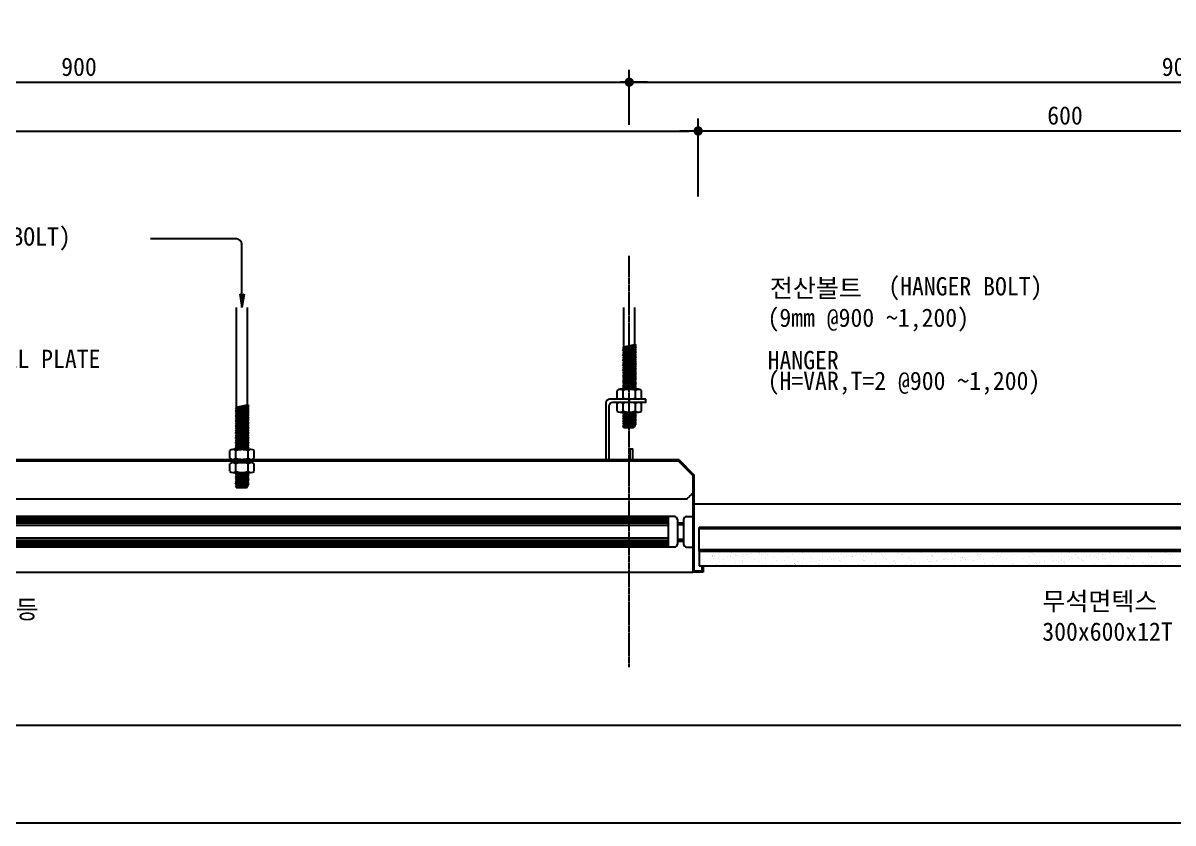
# Model space of a CAD drawing. Header units: millimetres. Extents: x 4197 to 36683, y 11436 to 28100.
# Drawn here: x 15024 to 20667, y 12014 to 15942 of the extents above; entities that cross this region are included whole.
import ezdxf

# ---------------------------------------------------------------- set-up
doc = ezdxf.new("R2010")
doc.units = ezdxf.units.MM
doc.header["$MEASUREMENT"] = 0
for name, pattern in [('CENTER', [65, 60, -2, 1, -2]), ('DASHDOT2', [17, 15, -1, 0, -1]), ('HIDDEN', [0.375, 0.25, -0.125])]:
    doc.linetypes.add(name, pattern=pattern)
doc.layers.get('0').update_dxf_attribs({"linetype": 'CONTINUOUS'})
for name, color, linetype in [('1', 1, 'CONTINUOUS'), ('2', 2, 'CONTINUOUS'), ('3', 6, 'CONTINUOUS'), ('7', 7, 'CONTINUOUS'), ('A-DIMS', 7, 'CONTINUOUS'), ('A-MKXS-LEAD', 7, 'CONTINUOUS'), ('CEN', 20, 'CENTER'), ('HA', 9, 'CONTINUOUS'), ('M', 2, 'CONTINUOUS'), ('TEXT', 7, 'CONTINUOUS')]:
    doc.layers.add(name, color=color, linetype=linetype)
doc.layers.add('A-MKXS-TEXT1', color=3, linetype='CONTINUOUS', lineweight=25)
doc.styles.add('HY울릉도L', font='malgun.ttf')
doc.styles.add('돋움체', font='')
doc.styles.get('돋움체').set_extended_font_data('DotumChe')
doc.dimstyles.new('CDIM', dxfattribs={"dimtxt": 3, "dimasz": 1.5, "dimexe": 2, "dimexo": 1, "dimgap": 1, "dimtad": 1, "dimdec": 0, "dimrnd": 0.5, "dimzin": 0, "dimdsep": 32, "dimlunit": 6, "dimtxsty": 'HY울릉도L', "dimblk1": '_CIDOT', "dimblk2": '_CIDOT', "dimsah": 1, "dimcen": 5.5, "dimclrd": 2, "dimclre": 2, "dimclrt": 7, "dimadec": 0, "dimazin": 0, "dimtfac": 1, "dimtdec": 0, "dimtix": 1, "dimtmove": 2, "dimatfit": 1, "dimldrblk": '_CIDOT', "dimfxl": 1, "dimtolj": 1, "dimtzin": 0, "dimlwd": -1, "dimarcsym": 0})

# ---------------------------------------------------------------- blocks, each defined once
blk = doc.blocks.new('BKD1')
at = {"layer": 'TEXT', "color": 8}
for p, q in [((2.22, 0.36), (0, 0)), ((0, 0), (1.88, 0)), ((0, 0), (1.88, 0)), ((2.22, -0.36), (0, 0)), ((1.88, 0), (2.22, 0.36)), ((1.88, 0), (2.22, -0.36))]:
    blk.add_line(p, q, dxfattribs=at)
for points in [[(0, 0), (1.88, 0), (2.22, 0.36), (0, 0)], [(2.22, 0.36), (1.88, 0), (0, 0), (2.22, 0.36)], [(0, 0), (1.88, 0), (2.22, -0.36), (0, 0)], [(2.22, -0.36), (1.88, 0), (0, 0), (2.22, -0.36)]]:
    blk.add_solid(points, dxfattribs=at)
blk = doc.blocks.new('*X15')
at = {"color": 0}
for p, q in [((2332.39, 249.08), (2332.39, 249.08)), ((2341.51, 246.2), (2341.51, 246.2)), ((2341.52, 246.06), (2341.52, 246.06)), ((2341.52, 245.26), (2341.52, 245.26)), ((2342.44, 245.22), (2342.44, 245.22)), ((2353.09, 245.06), (2353.09, 245.06)), ((2355.7, 245.4), (2355.7, 245.4)), ((2355.82, 246.09), (2355.82, 246.09)), ((2357.07, 248.27), (2357.07, 248.27)), ((2357.93, 244.75), (2357.93, 244.75)), ((2359.76, 245.94), (2359.76, 245.94)), ((2360.24, 247.08), (2360.24, 247.08)), ((2361.16, 246.23), (2361.16, 246.23)), ((2365.9, 245.16), (2365.9, 245.16)), ((2366.55, 246.83), (2366.55, 246.83)), ((2369.16, 247.18), (2369.16, 247.18)), ((2369.92, 247.06), (2369.92, 247.06)), ((2373.22, 247.71), (2373.22, 247.71)), ((2378.95, 248.09), (2378.95, 248.09)), ((2379.87, 247.24), (2379.87, 247.24)), ((2380.01, 248.61), (2380.01, 248.61)), ((2381.47, 247.23), (2381.47, 247.23)), ((2382.61, 248.95), (2382.61, 248.95)), ((2384.22, 247.9), (2384.22, 247.9)), ((2386.33, 246.55), (2386.33, 246.55)), ((2386.68, 249.48), (2386.68, 249.48)), ((2391, 244.68), (2391, 244.68)), ((2397.03, 249.3), (2397.03, 249.3)), ((2397.67, 249.1), (2397.67, 249.1)), ((2398.32, 248.86), (2398.32, 248.86)), ((2398.59, 248.25), (2398.59, 248.25)), ((2406.57, 246.75), (2406.57, 246.75)), ((2414.73, 248.36), (2414.73, 248.36)), ((2417.31, 249.26), (2417.31, 249.26)), ((2421.66, 245.28), (2421.66, 245.28)), ((2422.14, 248.82), (2422.14, 248.82)), ((2431.26, 245.94), (2431.26, 245.94)), ((2440.38, 246.29), (2440.38, 246.29)), ((2446.83, 248.01), (2446.83, 248.01)), ((2448.67, 244.7), (2448.67, 244.7)), ((2450.72, 245.32), (2450.72, 245.32)), ((2455.46, 245.59), (2455.46, 245.59)), ((2455.65, 244.9), (2455.65, 244.9)), ((2458.06, 245.94), (2458.06, 245.94)), ((2459.09, 247.3), (2459.09, 247.3)), ((2462.13, 246.47), (2462.13, 246.47)), ((2465.03, 246.16), (2465.03, 246.16)), ((2467.14, 244.81), (2467.14, 244.81)), ((2468.92, 247.36), (2468.92, 247.36)), ((2471.22, 246.97), (2471.22, 246.97)), ((2471.52, 247.71), (2471.52, 247.71)), ((2475.59, 248.24), (2475.59, 248.24)), ((2477.81, 248.31), (2477.81, 248.31)), ((2479.12, 247.13), (2479.12, 247.13)), ((2482.38, 249.14), (2482.38, 249.14)), ((2484.98, 249.48), (2484.98, 249.48)), ((2486.78, 249.04), (2486.78, 249.04)), ((2493.43, 247.96), (2493.43, 247.96)), ((2495.54, 246.62), (2495.54, 246.62)), ((2496.32, 246.48), (2496.32, 246.48)), ((2496.53, 249.32), (2496.53, 249.32)), ((2501.5, 244.76), (2501.5, 244.76)), ((2507.52, 248.93), (2507.52, 248.93)), ((2511.89, 248.55), (2511.89, 248.55)), ((2520.22, 245.77), (2520.22, 245.77)), ((2521.01, 245.68), (2521.01, 245.68)), ((2521.14, 244.92), (2521.14, 244.92)), ((2523.94, 248.42), (2523.94, 248.42)), ((2536.58, 247.75), (2536.58, 247.75)), ((2538.94, 246.78), (2538.94, 246.78)), ((2539.86, 245.93), (2539.86, 245.93)), ((2545.4, 244.64), (2545.4, 244.64)), ((2546.97, 244.69), (2546.97, 244.69)), ((2551.04, 245.23), (2551.04, 245.23)), ((2557.65, 247.79), (2557.65, 247.79)), ((2557.83, 246.12), (2557.83, 246.12)), ((2558.58, 246.94), (2558.58, 246.94)), ((2559.93, 245.39), (2559.93, 245.39)), ((2560.43, 246.47), (2560.43, 246.47)), ((2560.97, 246.71), (2560.97, 246.71)), ((2564.49, 247), (2564.49, 247)), ((2571.29, 247.9), (2571.29, 247.9)), ((2573.89, 248.24), (2573.89, 248.24)), ((2574.23, 246.22), (2574.23, 246.22)), ((2576.34, 244.88), (2576.34, 244.88)), ((2576.37, 248.8), (2576.37, 248.8)), ((2576.53, 248.78), (2576.53, 248.78)), ((2577.29, 247.95), (2577.29, 247.95)), ((2577.95, 248.77), (2577.95, 248.77)), ((2586.07, 246.22), (2586.07, 246.22)), ((2588.33, 247.19), (2588.33, 247.19)), ((2596.01, 248.97), (2596.01, 248.97)), ((2600.36, 244.98), (2600.36, 244.98)), ((2601.64, 248.29), (2601.64, 248.29)), ((2602.63, 248.02), (2602.63, 248.02)), ((2604.74, 246.68), (2604.74, 246.68)), ((2610.76, 245.41), (2610.76, 245.41)), ((2616.73, 248.99), (2616.73, 248.99)), ((2619.08, 245.99), (2619.08, 245.99)), ((2626.33, 247.48), (2626.33, 247.48)), ((2633.14, 248.48), (2633.14, 248.48)), ((2637.79, 247), (2637.79, 247)), ((2641.9, 249.55), (2641.9, 249.55)), ((2646.73, 244.88), (2646.73, 244.88)), ((2649.34, 245.23), (2649.34, 245.23)), ((2650.72, 246.45), (2650.72, 246.45)), ((2653.4, 245.76), (2653.4, 245.76)), ((2656.51, 248.01), (2656.51, 248.01)), ((2660.19, 246.66), (2660.19, 246.66)), ((2662.8, 247), (2662.8, 247)), ((2666.29, 248.52), (2666.29, 248.52)), ((2666.86, 247.53), (2666.86, 247.53)), ((2669.13, 245.45), (2669.13, 245.45)), ((2673.65, 248.43), (2673.65, 248.43)), ((2675.23, 249.02), (2675.23, 249.02)), ((2675.82, 245.96), (2675.82, 245.96)), ((2676.25, 248.77), (2676.25, 248.77)), ((2680.32, 249.3), (2680.32, 249.3)), ((2683.44, 246.28), (2683.44, 246.28)), ((2685.55, 244.94), (2685.55, 244.94)), ((2691.39, 248.03), (2691.39, 248.03)), ((2697.54, 247.25), (2697.54, 247.25)), ((2698.92, 245.47), (2698.92, 245.47)), ((2699.84, 244.63), (2699.84, 244.63)), ((2700.51, 245.15), (2700.51, 245.15)), ((2711.84, 248.09), (2711.84, 248.09)), ((2713.95, 246.74), (2713.95, 246.74)), ((2716.08, 247.22), (2716.08, 247.22)), ((2717.64, 246.48), (2717.64, 246.48)), ((2332.84, 242.4), (2332.84, 242.4)), ((2334.76, 241.03), (2334.76, 241.03)), ((2337.12, 238.11), (2337.12, 238.11)), ((2339.64, 243.29), (2339.64, 243.29)), ((2342.24, 243.63), (2342.24, 243.63)), ((2344.3, 238.47), (2344.3, 238.47)), ((2346.3, 244.17), (2346.3, 244.17)), ((2346.79, 241.23), (2346.79, 241.23)), ((2350.33, 243.1), (2350.33, 243.1)), ((2351.43, 238.95), (2351.43, 238.95)), ((2359.87, 240.54), (2359.87, 240.54)), ((2365.51, 242.24), (2365.51, 242.24)), ((2365.52, 239.91), (2365.52, 239.91)), ((2368.99, 237.66), (2368.99, 237.66)), ((2370.48, 237.68), (2370.48, 237.68)), ((2375.44, 242.61), (2375.44, 242.61)), ((2379.83, 240.75), (2379.83, 240.75)), ((2381.94, 239.41), (2381.94, 239.41)), ((2384.22, 243.26), (2384.22, 243.26)), ((2384.56, 239.73), (2384.56, 239.73)), ((2389.2, 238.69), (2389.2, 238.69)), ((2390.12, 237.85), (2390.12, 237.85)), ((2393.92, 241.72), (2393.92, 241.72)), ((2400.12, 241.8), (2400.12, 241.8)), ((2401.63, 238.51), (2401.63, 238.51)), ((2402.94, 244.27), (2402.94, 244.27)), ((2404.23, 238.85), (2404.23, 238.85)), ((2407.92, 239.71), (2407.92, 239.71)), ((2408.23, 242.55), (2408.23, 242.55)), ((2408.29, 239.38), (2408.29, 239.38)), ((2408.84, 238.86), (2408.84, 238.86)), ((2408.95, 238.69), (2408.95, 238.69)), ((2410.34, 241.21), (2410.34, 241.21)), ((2415.08, 240.28), (2415.08, 240.28)), ((2415.69, 243.87), (2415.69, 243.87)), ((2417.69, 240.62), (2417.69, 240.62)), ((2421.75, 241.16), (2421.75, 241.16)), ((2422.32, 243.52), (2422.32, 243.52)), ((2424.51, 240.76), (2424.51, 240.76)), ((2426.63, 240.72), (2426.63, 240.72)), ((2427.56, 239.87), (2427.56, 239.87)), ((2428.54, 242.05), (2428.54, 242.05)), ((2431.15, 242.39), (2431.15, 242.39)), ((2434.05, 238.21), (2434.05, 238.21)), ((2435.21, 242.93), (2435.21, 242.93)), ((2436.63, 244.35), (2436.63, 244.35)), ((2438.74, 243.01), (2438.74, 243.01)), ((2440.08, 242.83), (2440.08, 242.83)), ((2442, 243.82), (2442, 243.82)), ((2444.6, 244.16), (2444.6, 244.16)), ((2445.35, 241.73), (2445.35, 241.73)), ((2446.27, 240.88), (2446.27, 240.88)), ((2446.33, 238.18), (2446.33, 238.18)), ((2449.62, 240.28), (2449.62, 240.28)), ((2460.63, 239.01), (2460.63, 239.01)), ((2462.74, 237.67), (2462.74, 237.67)), ((2464.07, 242.74), (2464.07, 242.74)), ((2464.99, 241.89), (2464.99, 241.89)), ((2465.19, 242.35), (2465.19, 242.35)), ((2469.34, 237.91), (2469.34, 237.91)), ((2474.31, 239.47), (2474.31, 239.47)), ((2474.73, 239.98), (2474.73, 239.98)), ((2480.75, 244.41), (2480.75, 244.41)), ((2482.79, 243.75), (2482.79, 243.75)), ((2483.71, 242.9), (2483.71, 242.9)), ((2488.06, 238.92), (2488.06, 238.92)), ((2489.03, 240.81), (2489.03, 240.81)), ((2489.88, 241.54), (2489.88, 241.54)), ((2491.14, 239.47), (2491.14, 239.47)), ((2497.2, 238.14), (2497.2, 238.14)), ((2498.7, 238.43), (2498.7, 238.43)), ((2502.42, 243.91), (2502.42, 243.91)), ((2503.13, 241.78), (2503.13, 241.78)), ((2503.99, 239.04), (2503.99, 239.04)), ((2505.44, 243.61), (2505.44, 243.61)), ((2506.59, 239.38), (2506.59, 239.38)), ((2506.77, 239.93), (2506.77, 239.93)), ((2510.66, 239.91), (2510.66, 239.91)), ((2514.27, 240.5), (2514.27, 240.5)), ((2517.43, 242.62), (2517.43, 242.62)), ((2517.45, 240.81), (2517.45, 240.81)), ((2519.54, 241.27), (2519.54, 241.27)), ((2520.05, 241.15), (2520.05, 241.15)), ((2523.8, 237.95), (2523.8, 237.95)), ((2524.12, 241.69), (2524.12, 241.69)), ((2525.49, 240.94), (2525.49, 240.94)), ((2529.83, 242.57), (2529.83, 242.57)), ((2530.91, 242.58), (2530.91, 242.58)), ((2531.53, 243.58), (2531.53, 243.58)), ((2533.51, 242.92), (2533.51, 242.92)), ((2537.58, 243.46), (2537.58, 243.46)), ((2539.37, 240.01), (2539.37, 240.01)), ((2544.21, 241.95), (2544.21, 241.95)), ((2544.37, 244.35), (2544.37, 244.35)), ((2545.83, 244.42), (2545.83, 244.42)), ((2547.94, 243.07), (2547.94, 243.07)), ((2554.94, 242.08), (2554.94, 242.08)), ((2555.53, 238.24), (2555.53, 238.24)), ((2562.93, 242.96), (2562.93, 242.96)), ((2564.06, 239.21), (2564.06, 239.21)), ((2567.9, 238.4), (2567.9, 238.4)), ((2569.84, 239.07), (2569.84, 239.07)), ((2570.51, 244.15), (2570.51, 244.15)), ((2571.95, 237.73), (2571.95, 237.73)), ((2579.63, 241.28), (2579.63, 241.28)), ((2581.64, 243.97), (2581.64, 243.97)), ((2583.93, 240.04), (2583.93, 240.04)), ((2586.62, 239.41), (2586.62, 239.41)), ((2587.54, 238.56), (2587.54, 238.56)), ((2588.45, 238.17), (2588.45, 238.17)), ((2592.9, 237.8), (2592.9, 237.8)), ((2595.19, 243.35), (2595.19, 243.35)), ((2595.5, 238.14), (2595.5, 238.14)), ((2598.24, 240.88), (2598.24, 240.88)), ((2599.57, 238.67), (2599.57, 238.67)), ((2600.35, 239.53), (2600.35, 239.53)), ((2604.02, 240.24), (2604.02, 240.24)), ((2605.34, 240.42), (2605.34, 240.42)), ((2606.26, 239.57), (2606.26, 239.57)), ((2606.36, 239.57), (2606.36, 239.57)), ((2608.96, 239.91), (2608.96, 239.91)), ((2612.33, 241.84), (2612.33, 241.84)), ((2613.03, 240.45), (2613.03, 240.45)), ((2613.56, 237.68), (2613.56, 237.68)), ((2619.58, 242.31), (2619.58, 242.31)), ((2619.82, 241.34), (2619.82, 241.34)), ((2622.42, 241.68), (2622.42, 241.68)), ((2624.05, 241.43), (2624.05, 241.43)), ((2624.97, 240.58), (2624.97, 240.58)), ((2626.48, 242.22), (2626.48, 242.22)), ((2626.64, 242.68), (2626.64, 242.68)), ((2628.75, 241.34), (2628.75, 241.34)), ((2629.12, 239.75), (2629.12, 239.75)), ((2633.28, 243.11), (2633.28, 243.11)), ((2635.15, 244.38), (2635.15, 244.38)), ((2635.88, 243.45), (2635.88, 243.45)), ((2639.94, 243.99), (2639.94, 243.99)), ((2640.73, 243.65), (2640.73, 243.65)), ((2642.77, 242.44), (2642.77, 242.44)), ((2643.69, 241.6), (2643.69, 241.6)), ((2644.69, 241.82), (2644.69, 241.82)), ((2653.81, 238.94), (2653.81, 238.94)), ((2655.04, 244.48), (2655.04, 244.48)), ((2657.15, 243.14), (2657.15, 243.14)), ((2660.26, 243.89), (2660.26, 243.89)), ((2661.49, 243.45), (2661.49, 243.45)), ((2662.41, 242.61), (2662.41, 242.61)), ((2664.74, 238.3), (2664.74, 238.3)), ((2666.76, 238.62), (2666.76, 238.62)), ((2669.38, 241.01), (2669.38, 241.01)), ((2678.2, 237.91), (2678.2, 237.91)), ((2679.04, 239.14), (2679.04, 239.14)), ((2680.2, 244.46), (2680.2, 244.46)), ((2681.13, 243.62), (2681.13, 243.62)), ((2681.15, 237.79), (2681.15, 237.79)), ((2684.95, 243.08), (2684.95, 243.08)), ((2685.48, 239.63), (2685.48, 239.63)), ((2693.14, 240.11), (2693.14, 240.11)), ((2693.77, 239.98), (2693.77, 239.98)), ((2695.27, 238.33), (2695.27, 238.33)), ((2697.87, 238.67), (2697.87, 238.67)), ((2701.93, 239.2), (2701.93, 239.2)), ((2704.19, 240.64), (2704.19, 240.64)), ((2707.44, 240.94), (2707.44, 240.94)), ((2708.72, 240.1), (2708.72, 240.1)), ((2709.34, 242.05), (2709.34, 242.05)), ((2709.55, 239.6), (2709.55, 239.6)), ((2711.33, 240.44), (2711.33, 240.44)), ((2715.39, 240.98), (2715.39, 240.98))]:
    blk.add_line(p, q, dxfattribs=at)
blk = doc.blocks.new('_CIDOT')
at = {"color": 0, "linetype": 'ByBlock'}
blk.add_line((2, 0), (-1, 0), dxfattribs=at)
at = {"color": 0, "linetype": 'ByBlock', "const_width": 0.5}
blk.add_lwpolyline([(-0.25, 0, 1), (0.25, 0, 1)], format="xyb", close=True, dxfattribs=at)
blk = doc.blocks.new('*D68')
at = {"layer": 'A-DIMS', "lineweight": -2, "transparency": 16777216}
for p, q in [((12598.6, 15441.1), (12598.6, 15711.1)), ((17998.6, 15441.1), (17998.6, 15711.1))]:
    blk.add_line(p, q, dxfattribs=at)
at = {"layer": 'A-DIMS', "transparency": 16777216}
blk.add_line((12643.6, 15651.1), (17953.6, 15651.1), dxfattribs=at)
at = {"layer": 'A-DIMS', "transparency": 16777216, "xscale": 45, "yscale": 45, "zscale": 45, "rotation": 180}
blk.add_blockref('_CIDOT', (12598.6, 15651.1), dxfattribs=at)
at = {"layer": 'A-DIMS', "transparency": 16777216, "xscale": 45, "yscale": 45, "zscale": 45}
blk.add_blockref('_CIDOT', (17998.6, 15651.1), dxfattribs=at)
at = {"layer": 'A-DIMS', "color": 3, "transparency": 16777216, "insert": (15298.6, 15726.1), "char_height": 90, "attachment_point": 5, "style": '돋움체'}
blk.add_mtext('\\A1;900', dxfattribs=at)
blk = doc.blocks.new('*D69')
at = {"layer": 'A-DIMS', "lineweight": -2, "transparency": 16777216}
for p, q in [((17998.6, 15441.1), (17998.6, 15711.1)), ((23398.6, 15442.2), (23398.6, 15711.1))]:
    blk.add_line(p, q, dxfattribs=at)
at = {"layer": 'A-DIMS', "transparency": 16777216}
blk.add_line((18043.6, 15651.1), (23353.6, 15651.1), dxfattribs=at)
at = {"layer": 'A-DIMS', "transparency": 16777216, "xscale": 45, "yscale": 45, "zscale": 45, "rotation": 180}
blk.add_blockref('_CIDOT', (17998.6, 15651.1), dxfattribs=at)
at = {"layer": 'A-DIMS', "transparency": 16777216, "xscale": 45, "yscale": 45, "zscale": 45}
blk.add_blockref('_CIDOT', (23398.6, 15651.1), dxfattribs=at)
at = {"layer": 'A-DIMS', "color": 3, "transparency": 16777216, "insert": (20698.6, 15726.1), "char_height": 90, "attachment_point": 5, "style": '돋움체'}
blk.add_mtext('\\A1;900', dxfattribs=at)
blk = doc.blocks.new('*D72')
at = {"layer": 'A-DIMS', "lineweight": -2, "transparency": 16777216}
for p, q in [((11027.5, 15089), (11027.5, 15471.1)), ((18336.8, 15125), (18336.8, 15471.1))]:
    blk.add_line(p, q, dxfattribs=at)
at = {"layer": 'A-DIMS', "transparency": 16777216}
blk.add_line((11072.5, 15411.1), (18291.8, 15411.1), dxfattribs=at)
at = {"layer": 'A-DIMS', "transparency": 16777216, "xscale": 45, "yscale": 45, "zscale": 45, "rotation": 180}
blk.add_blockref('_CIDOT', (11027.5, 15411.1), dxfattribs=at)
at = {"layer": 'A-DIMS', "transparency": 16777216, "xscale": 45, "yscale": 45, "zscale": 45}
blk.add_blockref('_CIDOT', (18336.8, 15411.1), dxfattribs=at)
at = {"layer": 'A-DIMS', "color": 3, "transparency": 16777216, "insert": (14682.2, 15486.1), "char_height": 90, "attachment_point": 5, "style": '돋움체'}
blk.add_mtext('\\A1;VAR.', dxfattribs=at)
blk = doc.blocks.new('*D73')
at = {"layer": 'A-DIMS', "lineweight": -2, "transparency": 16777216}
for p, q in [((18336.8, 15090.1), (18336.8, 15472.2)), ((21936.8, 15126.1), (21936.8, 15472.2))]:
    blk.add_line(p, q, dxfattribs=at)
at = {"layer": 'A-DIMS', "transparency": 16777216}
blk.add_line((18381.8, 15412.2), (21891.8, 15412.2), dxfattribs=at)
at = {"layer": 'A-DIMS', "transparency": 16777216, "xscale": 45, "yscale": 45, "zscale": 45, "rotation": 180}
blk.add_blockref('_CIDOT', (18336.8, 15412.2), dxfattribs=at)
at = {"layer": 'A-DIMS', "transparency": 16777216, "xscale": 45, "yscale": 45, "zscale": 45}
blk.add_blockref('_CIDOT', (21936.8, 15412.2), dxfattribs=at)
at = {"layer": 'A-DIMS', "color": 3, "transparency": 16777216, "insert": (20136.8, 15487.3), "char_height": 90, "attachment_point": 5, "style": '돋움체'}
blk.add_mtext('\\A1;600', dxfattribs=at)

msp = doc.modelspace()

# ---------------------------------------------------------------- linework, layer by layer
at = {"color": 9, "linetype": 'Continuous'}
for p, q in [((18058.6, 14036.5), (18058.6, 14074.1)), ((16158.4, 13740.6), (16158.4, 13778.2))]:
    msp.add_line(p, q, dxfattribs=at)
msp.add_line((4196.9, 12494.1), (25759.4, 12494.1))
msp.add_lwpolyline([(25759.4, 28100.1), (25759.4, 12014.1), (4196.9, 12014.1), (4196.9, 28100.1)], close=True)
at = {"layer": '1'}
for p, q in [((18190.2, 13516.9), (11174.1, 13516.9)), ((18190.2, 13515.4), (11174.1, 13515.4)), ((18190.2, 13512.4), (11174.1, 13512.4)), ((18190.2, 13507.9), (11174.1, 13507.9)), ((18190.2, 13501.9), (11174.1, 13501.9)), ((18190.2, 13494.4), (11174.1, 13494.4)), ((18190.2, 13485.4), (11174.1, 13485.4)), ((18190.2, 13474.9), (11174.1, 13474.9)), ((18190.2, 13411.9), (11174.1, 13411.9)), ((18190.2, 13401.4), (11174.1, 13401.4)), ((18190.2, 13392.4), (11174.1, 13392.4)), ((18190.2, 13384.9), (11174.1, 13384.9)), ((18190.2, 13378.9), (11174.1, 13378.9)), ((18190.2, 13374.4), (11174.1, 13374.4)), ((18190.2, 13371.4), (11174.1, 13371.4)), ((18190.2, 13369.9), (11174.1, 13369.9))]:
    msp.add_line(p, q, dxfattribs=at)
at = {"layer": '2'}
for p, q in [((18242.8, 13796.3), (11121.6, 13796.3)), ((18240.3, 13790.3), (11124.1, 13790.3)), ((18240.3, 13790.3), (18310.2, 13720.3)), ((18242.8, 13796.3), (18316.2, 13722.8)), ((18310.2, 13720.3), (18310.2, 13245.1)), ((18316.2, 13722.8), (18316.2, 13251.1)), ((18220.2, 13518.4), (11144.1, 13518.4)), ((18190.2, 13518.4), (18190.2, 13368.4)), ((18235.2, 13503.4), (18235.2, 13383.4)), ((18235.2, 13488.4), (18265.2, 13488.4)), ((18265.2, 13503.4), (18265.2, 13383.4)), ((18280.2, 13518.4), (18310.2, 13518.4)), ((18235.2, 13479.4), (18265.2, 13479.4)), ((18235.2, 13407.4), (18265.2, 13407.4)), ((18235.2, 13398.4), (18265.2, 13398.4)), ((18220.2, 13368.4), (11144.1, 13368.4)), ((18280.2, 13368.4), (18310.2, 13368.4)), ((18342.4, 13349.1), (24582, 13349.1)), ((18360.5, 13275.1), (18354.5, 13275.1)), ((18354.5, 13275.1), (18354.5, 13251.1)), ((18360.5, 13275.1), (18360.5, 13245.1)), ((18360.5, 13245.1), (18310.2, 13245.1)), ((18354.5, 13251.1), (18316.2, 13251.1))]:
    msp.add_line(p, q, dxfattribs=at)
for points in [[(18079.3, 14095), (17902.3, 14095, 0.414214), (17884.3, 14077), (17884.3, 13796.3, 0.414214)], [(17899.9, 13796.3), (17899.9, 14061.4, -0.414214), (17917.9, 14079.4), (18079.3, 14079.4), (18079.3, 14095)], [(18016.9, 13796.3), (18016.9, 13849), (18001.3, 13849), (18001.3, 13796.3, -0.414214)]]:
    msp.add_lwpolyline(points, format="xyb", dxfattribs=at)
for centre, start, end in [((18220.2, 13503.4), 0, 90), ((18280.2, 13503.4), 90, 180), ((18220.2, 13383.4), 270, 0), ((18280.2, 13383.4), 180, 270)]:
    msp.add_arc(centre, 15, start, end, dxfattribs=at)
at = {"layer": '3'}
for p, q in [((18342.4, 13349.1), (18342.4, 13277.1)), ((18342.4, 13349.1), (21930.4, 13349.1)), ((18342.4, 13277.1), (21930.4, 13277.1))]:
    msp.add_line(p, q, dxfattribs=at)
at = {"layer": '7'}
for p, q in [((16071.4, 14056.1), (16071.4, 14544.8)), ((16125.4, 14066.9), (16125.4, 14544.8)), ((17971.6, 14352), (17971.6, 14544.8)), ((18025.6, 14362.8), (18025.6, 14544.8)), ((11054.1, 13245.1), (18310.2, 13245.1))]:
    msp.add_line(p, q, dxfattribs=at)
at = {"layer": '7', "linetype": 'Continuous'}
for p, q in [((17938.6, 14100.4), (17938.6, 14138)), ((18043.6, 14143.2), (17953.6, 14143.2)), ((17968.6, 14100.3), (17968.6, 14138)), ((18028.6, 14100.3), (18028.6, 14138)), ((18058.6, 14100.4), (18058.6, 14138)), ((17938.6, 14036.5), (17938.6, 14074.1)), ((17953.6, 14079.4), (17968.6, 14079.4)), ((17968.6, 14079.4), (18028.6, 14079.4)), ((17968.6, 14036.4), (17968.6, 14074.1)), ((18028.6, 14079.4), (18043.6, 14079.4)), ((18028.6, 14036.4), (18028.6, 14074.1)), ((17953.6, 14031.3), (17968.6, 14031.3)), ((17968.6, 14031.3), (18028.6, 14031.3)), ((18028.6, 14031.3), (18043.6, 14031.3)), ((16038.4, 13804.5), (16038.4, 13842.1)), ((16143.4, 13847.2), (16053.4, 13847.2)), ((16068.4, 13804.4), (16068.4, 13842.1)), ((16128.4, 13804.4), (16128.4, 13842.1)), ((16158.4, 13804.5), (16158.4, 13842.1)), ((16038.4, 13740.6), (16038.4, 13778.2)), ((16053.4, 13783.4), (16068.4, 13783.4)), ((16068.4, 13783.4), (16128.4, 13783.4)), ((16068.4, 13740.5), (16068.4, 13778.2)), ((16128.4, 13783.4), (16143.4, 13783.4)), ((16128.4, 13740.5), (16128.4, 13778.2)), ((16053.4, 13735.3), (16068.4, 13735.3)), ((16068.4, 13735.3), (16128.4, 13735.3)), ((16128.4, 13735.3), (16143.4, 13735.3))]:
    msp.add_line(p, q, dxfattribs=at)
at = {"layer": '7', "linetype": 'HIDDEN'}
for q in [(11082.7, 13604.6), (18310.2, 13633.2)]:
    msp.add_line((18281.6, 13604.6), q, dxfattribs=at)
at = {"layer": '7', "linetype": 'Continuous'}
for centre, radius, start, end in [((17953.6, 14118.7), 24.4, 52.1211, 127.8789), ((17998.6, 14053.2), 90, 70.5288, 109.4712), ((18043.6, 14118.7), 24.4, 52.1211, 127.8789), ((17953.6, 14119.2), 24, 231.3178, 308.6822), ((17953.6, 14054.9), 24.4, 52.1211, 127.8789), ((17998.6, 14185.2), 90, 250.5288, 289.4712), ((17998.6, 13989.3), 90, 70.5288, 109.4712), ((18043.6, 14119.2), 24, 231.3178, 308.6822), ((18043.6, 14054.9), 24.4, 52.1211, 127.8789), ((17953.6, 14055.3), 24, 231.3178, 308.6822), ((17998.6, 14121.3), 90, 250.5288, 289.4712), ((18043.6, 14055.3), 24, 231.3178, 308.6822), ((16053.4, 13822.8), 24.4, 52.1211, 127.8789), ((16098.4, 13757.2), 90, 70.5288, 109.4712), ((16143.4, 13822.8), 24.4, 52.1211, 127.8789), ((16053.4, 13823.2), 24, 231.3178, 308.6822), ((16053.4, 13758.9), 24.4, 52.1211, 127.8789), ((16098.4, 13889.2), 90, 250.5288, 289.4712), ((16098.4, 13693.3), 90, 70.5288, 109.4712), ((16143.4, 13823.2), 24, 231.3178, 308.6822), ((16143.4, 13758.9), 24.4, 52.1211, 127.8789), ((16053.4, 13759.3), 24, 231.3178, 308.6822), ((16098.4, 13825.3), 90, 250.5288, 289.4712), ((16143.4, 13759.3), 24, 231.3178, 308.6822)]:
    msp.add_arc(centre, radius, start, end, dxfattribs=at)
at = {"layer": 'A-MKXS-LEAD'}
for points in [[(18026.2, 14472.2, 0, 30, 0), (18102.6, 14519.8, 0, 0, 0), (18316.1, 14652.9, 0, 0, 0), (18605.7, 14652.9, 0, 0, 0)], [(18075.5, 14095.5, 0, 30, 0), (18151.9, 14143.1, 0, 0, 0), (18365.4, 14276.2, 0, 0, 0), (18655, 14276.2, 0, 0, 0)]]:
    msp.add_lwpolyline(points, format="xyseb", dxfattribs=at)
at = {"layer": 'CEN', "linetype": 'DASHDOT2'}
msp.add_line((17998.6, 12779.5), (17998.6, 14798.8), dxfattribs=at)
at = {"layer": 'HA'}
for p, q in [((17966.9, 14345), (18032.7, 14358.1)), ((17966.9, 14345), (17971.6, 14352)), ((17966.9, 14332.7), (18032.7, 14345.9)), ((17966.9, 14345), (17971.6, 14339.8)), ((17966.9, 14332.7), (17971.6, 14339.8)), ((17966.9, 14320.5), (18032.7, 14333.6)), ((18025.6, 14362.8), (18032.7, 14358.1)), ((18025.6, 14350.6), (18032.7, 14358.1)), ((18025.6, 14350.6), (18032.7, 14345.9)), ((18025.6, 14338.4), (18032.7, 14345.9)), ((18025.6, 14338.4), (18032.7, 14333.6)), ((18025.6, 14326.1), (18032.7, 14333.6)), ((17966.9, 14332.7), (17971.6, 14327.6)), ((17966.9, 14320.5), (17971.6, 14327.6)), ((17966.9, 14308.3), (18032.7, 14321.4)), ((17966.9, 14320.5), (17971.6, 14315.3)), ((17966.9, 14308.3), (17971.6, 14315.3)), ((17966.9, 14296), (18032.7, 14309.2)), ((17966.9, 14308.3), (17971.6, 14303.1)), ((17966.9, 14296), (17971.6, 14303.1)), ((17966.9, 14283.8), (18032.7, 14296.9)), ((17966.9, 14296), (17971.6, 14290.8)), ((17966.9, 14283.8), (17971.6, 14290.8)), ((17966.9, 14271.5), (18032.7, 14284.7)), ((17966.9, 14283.8), (17971.6, 14278.6)), ((17966.9, 14271.5), (17971.6, 14278.6)), ((18025.6, 14326.1), (18032.7, 14321.4)), ((18025.6, 14313.9), (18032.7, 14321.4)), ((18025.6, 14313.9), (18032.7, 14309.2)), ((18025.6, 14301.6), (18032.7, 14309.2)), ((18025.6, 14301.6), (18032.7, 14296.9)), ((18025.6, 14289.4), (18032.7, 14296.9)), ((18025.6, 14289.4), (18032.7, 14284.7)), ((18025.6, 14277.2), (18032.7, 14284.7)), ((18025.6, 14277.2), (18032.7, 14272.5)), ((17966.9, 14259.3), (18032.7, 14272.5)), ((17966.9, 14271.5), (17971.6, 14266.4)), ((17966.9, 14259.3), (17971.6, 14266.4)), ((17966.9, 14247.1), (18032.7, 14260.2)), ((17966.9, 14259.3), (17971.6, 14254.1)), ((17966.9, 14247.1), (17971.6, 14254.1)), ((17966.9, 14234.8), (18032.7, 14248)), ((17966.9, 14247.1), (17971.6, 14241.9)), ((17966.9, 14234.8), (17971.6, 14241.9)), ((17966.9, 14222.6), (18032.7, 14235.7)), ((17966.9, 14234.8), (17971.6, 14229.7)), ((17966.9, 14222.6), (17971.6, 14229.7)), ((17966.9, 14210.4), (18032.7, 14223.5)), ((17966.9, 14222.6), (17971.6, 14217.4)), ((18025.6, 14264.9), (18032.7, 14272.5)), ((18025.6, 14264.9), (18032.7, 14260.2)), ((18025.6, 14252.7), (18032.7, 14260.2)), ((18025.6, 14252.7), (18032.7, 14248)), ((18025.6, 14240.5), (18032.7, 14248)), ((18025.6, 14240.5), (18032.7, 14235.7)), ((18025.6, 14228.2), (18032.7, 14235.7)), ((18025.6, 14228.2), (18032.7, 14223.5)), ((18025.6, 14216), (18032.7, 14223.5)), ((17966.9, 14210.4), (17971.6, 14217.4)), ((17966.9, 14198.1), (18032.7, 14211.3)), ((17966.9, 14210.4), (17971.6, 14205.2)), ((17966.9, 14198.1), (17971.6, 14205.2)), ((17966.9, 14185.9), (18032.7, 14199)), ((17966.9, 14198.1), (17971.6, 14192.9)), ((17966.9, 14185.9), (17971.6, 14192.9)), ((17966.9, 14173.6), (18032.7, 14186.8)), ((17966.9, 14185.9), (17971.6, 14180.7)), ((17966.9, 14173.6), (17971.6, 14180.7)), ((17966.9, 14161.4), (18032.7, 14174.6)), ((17966.9, 14173.6), (17971.6, 14168.5)), ((17966.9, 14161.4), (17971.6, 14168.5)), ((18025.6, 14216), (18032.7, 14211.3)), ((18025.6, 14203.7), (18032.7, 14211.3)), ((18025.6, 14203.7), (18032.7, 14199)), ((18025.6, 14191.5), (18032.7, 14199)), ((18025.6, 14191.5), (18032.7, 14186.8)), ((18025.6, 14179.3), (18032.7, 14186.8)), ((18025.6, 14179.3), (18032.7, 14174.6)), ((18025.6, 14167), (18032.7, 14174.6)), ((18025.6, 14167), (18032.7, 14162.3)), ((17966.9, 14149.2), (18032.7, 14162.3)), ((17966.9, 14161.4), (17971.6, 14156.2)), ((17966.9, 14149.2), (17971.6, 14156.2)), ((17966.9, 14149.2), (17971.6, 14144)), ((17998.2, 14143.2), (18032.7, 14150.1)), ((18025.6, 14154.8), (18032.7, 14162.3)), ((18025.6, 14154.8), (18032.7, 14150.1)), ((18026.2, 14143.2), (18032.7, 14150.1)), ((16066.7, 14049), (16132.5, 14062.2)), ((16066.7, 14049), (16071.4, 14056.1)), ((16125.4, 14066.9), (16132.5, 14062.2)), ((16125.4, 14054.6), (16132.5, 14062.2)), ((16125.4, 14054.6), (16132.5, 14049.9)), ((16066.7, 14036.8), (16132.5, 14049.9)), ((16066.7, 14049), (16071.4, 14043.8)), ((16066.7, 14036.8), (16071.4, 14043.8)), ((16066.7, 14024.5), (16132.5, 14037.7)), ((16066.7, 14036.8), (16071.4, 14031.6)), ((16066.7, 14024.5), (16071.4, 14031.6)), ((16066.7, 14012.3), (16132.5, 14025.4)), ((16066.7, 14024.5), (16071.4, 14019.4)), ((16066.7, 14012.3), (16071.4, 14019.4)), ((16066.7, 14000.1), (16132.5, 14013.2)), ((16066.7, 14012.3), (16071.4, 14007.1)), ((16066.7, 14000.1), (16071.4, 14007.1)), ((16066.7, 13987.8), (16132.5, 14001)), ((16066.7, 14000.1), (16071.4, 13994.9)), ((16066.7, 13987.8), (16071.4, 13994.9)), ((16125.4, 14042.4), (16132.5, 14049.9)), ((16125.4, 14042.4), (16132.5, 14037.7)), ((16125.4, 14030.2), (16132.5, 14037.7)), ((16125.4, 14030.2), (16132.5, 14025.4)), ((16125.4, 14017.9), (16132.5, 14025.4)), ((16125.4, 14017.9), (16132.5, 14013.2)), ((16125.4, 14005.7), (16132.5, 14013.2)), ((16125.4, 14005.7), (16132.5, 14001)), ((16125.4, 13993.4), (16132.5, 14001)), ((17966.9, 14022.9), (18008.9, 14031.3)), ((17966.9, 14022.9), (17971.6, 14030)), ((17966.9, 14010.7), (18032.7, 14023.8)), ((17966.9, 14022.9), (17971.6, 14017.7)), ((17966.9, 14010.7), (17971.6, 14017.7)), ((17966.9, 13998.4), (18032.7, 14011.6)), ((17966.9, 14010.7), (17971.6, 14005.5)), ((17966.9, 13998.4), (17971.6, 14005.5)), ((17966.9, 13986.2), (18032.7, 13999.3)), ((17966.9, 13998.4), (17971.6, 13993.2)), ((17970.4, 14031.3), (17971.6, 14030)), ((17971.5, 14031.3), (17971.6, 14031.1)), ((17971.5, 14031.3), (17971.6, 14031.1)), ((18025.6, 14028.5), (18028.2, 14031.3)), ((18025.6, 14028.5), (18032.7, 14023.8)), ((18025.6, 14016.3), (18032.7, 14023.8)), ((18025.6, 14016.3), (18032.7, 14011.6)), ((18025.6, 14004), (18032.7, 14011.6)), ((18025.6, 14004), (18032.7, 13999.3)), ((18025.6, 13991.8), (18032.7, 13999.3)), ((16066.7, 13975.6), (16132.5, 13988.7)), ((16066.7, 13987.8), (16071.4, 13982.6)), ((16066.7, 13975.6), (16071.4, 13982.6)), ((16066.7, 13963.3), (16132.5, 13976.5)), ((16066.7, 13975.6), (16071.4, 13970.4)), ((16066.7, 13963.3), (16071.4, 13970.4)), ((16066.7, 13951.1), (16132.5, 13964.3)), ((16066.7, 13963.3), (16071.4, 13958.2)), ((16066.7, 13951.1), (16071.4, 13958.2)), ((16066.7, 13938.9), (16132.5, 13952)), ((16066.7, 13951.1), (16071.4, 13945.9)), ((16066.7, 13938.9), (16071.4, 13945.9)), ((16066.7, 13926.6), (16132.5, 13939.8)), ((16066.7, 13938.9), (16071.4, 13933.7)), ((16125.4, 13993.4), (16132.5, 13988.7)), ((16125.4, 13981.2), (16132.5, 13988.7)), ((16125.4, 13981.2), (16132.5, 13976.5)), ((16125.4, 13969), (16132.5, 13976.5)), ((16125.4, 13969), (16132.5, 13964.3)), ((16125.4, 13956.7), (16132.5, 13964.3)), ((16125.4, 13956.7), (16132.5, 13952)), ((16125.4, 13944.5), (16132.5, 13952)), ((16125.4, 13944.5), (16132.5, 13939.8)), ((16125.4, 13932.3), (16132.5, 13939.8)), ((17966.9, 13986.2), (17971.6, 13993.2)), ((17966.9, 13973.9), (18032.7, 13987.1)), ((17966.9, 13986.2), (17971.6, 13981)), ((17966.9, 13973.9), (17971.6, 13981)), ((17966.9, 13961.7), (18032.7, 13974.9)), ((17966.9, 13973.9), (17971.6, 13968.8)), ((17966.9, 13961.7), (17971.6, 13968.8)), ((17966.9, 13961.7), (17971.6, 13956.5)), ((17971.6, 13956.5), (18019.6, 13956.5)), ((18025.6, 13991.8), (18032.7, 13987.1)), ((18025.6, 13979.6), (18032.7, 13987.1)), ((18025.6, 13979.6), (18032.7, 13974.9)), ((18025.6, 13967.3), (18032.7, 13974.9)), ((18025.6, 13967.3), (18025.6, 13962.5)), ((16066.7, 13926.6), (16071.4, 13933.7)), ((16066.7, 13914.4), (16132.5, 13927.5)), ((16066.7, 13926.6), (16071.4, 13921.5)), ((16066.7, 13914.4), (16071.4, 13921.5)), ((16066.7, 13902.2), (16132.5, 13915.3)), ((16066.7, 13914.4), (16071.4, 13909.2)), ((16066.7, 13902.2), (16071.4, 13909.2)), ((16066.7, 13889.9), (16132.5, 13903.1)), ((16066.7, 13902.2), (16071.4, 13897)), ((16066.7, 13889.9), (16071.4, 13897)), ((16066.7, 13877.7), (16132.5, 13890.8)), ((16066.7, 13889.9), (16071.4, 13884.7)), ((16066.7, 13877.7), (16071.4, 13884.7)), ((16125.4, 13932.3), (16132.5, 13927.5)), ((16125.4, 13920), (16132.5, 13927.5)), ((16125.4, 13920), (16132.5, 13915.3)), ((16125.4, 13907.8), (16132.5, 13915.3)), ((16125.4, 13907.8), (16132.5, 13903.1)), ((16125.4, 13895.5), (16132.5, 13903.1)), ((16125.4, 13895.5), (16132.5, 13890.8)), ((16125.4, 13883.3), (16132.5, 13890.8)), ((16125.4, 13883.3), (16132.5, 13878.6)), ((16066.7, 13865.4), (16132.5, 13878.6)), ((16066.7, 13877.7), (16071.4, 13872.5)), ((16066.7, 13865.4), (16071.4, 13872.5)), ((16066.7, 13853.2), (16132.5, 13866.4)), ((16066.7, 13865.4), (16071.4, 13860.3)), ((16066.7, 13853.2), (16071.4, 13860.3)), ((16066.7, 13853.2), (16071.4, 13848)), ((16098, 13847.2), (16132.5, 13854.1)), ((16125.4, 13871.1), (16132.5, 13878.6)), ((16125.4, 13871.1), (16132.5, 13866.4)), ((16125.4, 13858.8), (16132.5, 13866.4)), ((16125.4, 13858.8), (16132.5, 13854.1)), ((16126, 13847.2), (16132.5, 13854.1)), ((16066.7, 13726.9), (16108.6, 13735.3)), ((16066.7, 13726.9), (16071.4, 13734)), ((16066.7, 13714.7), (16132.5, 13727.8)), ((16066.7, 13726.9), (16071.4, 13721.8)), ((16066.7, 13714.7), (16071.4, 13721.8)), ((16066.7, 13702.5), (16132.5, 13715.6)), ((16066.7, 13714.7), (16071.4, 13709.5)), ((16070.2, 13735.3), (16071.4, 13734)), ((16071.3, 13735.3), (16071.4, 13735.2)), ((16071.3, 13735.3), (16071.4, 13735.2)), ((16125.4, 13732.6), (16128, 13735.3)), ((16125.4, 13732.6), (16132.5, 13727.8)), ((16125.4, 13720.3), (16132.5, 13727.8)), ((16125.4, 13720.3), (16132.5, 13715.6)), ((16125.4, 13708.1), (16132.5, 13715.6)), ((16066.7, 13702.5), (16071.4, 13709.5)), ((16066.7, 13690.2), (16132.5, 13703.4)), ((16066.7, 13702.5), (16071.4, 13697.3)), ((16066.7, 13690.2), (16071.4, 13697.3)), ((16066.7, 13678), (16132.5, 13691.1)), ((16066.7, 13690.2), (16071.4, 13685)), ((16066.7, 13678), (16071.4, 13685)), ((16066.7, 13665.7), (16132.5, 13678.9)), ((16066.7, 13678), (16071.4, 13672.8)), ((16066.7, 13665.7), (16071.4, 13672.8)), ((16066.7, 13665.7), (16071.4, 13660.6)), ((16071.4, 13660.6), (16119.4, 13660.6)), ((16125.4, 13708.1), (16132.5, 13703.4)), ((16125.4, 13695.8), (16132.5, 13703.4)), ((16125.4, 13695.8), (16132.5, 13691.1)), ((16125.4, 13683.6), (16132.5, 13691.1)), ((16125.4, 13683.6), (16132.5, 13678.9)), ((16125.4, 13671.4), (16132.5, 13678.9)), ((16125.4, 13671.4), (16125.4, 13666.6))]:
    msp.add_line(p, q, dxfattribs=at)
at = {"layer": 'HA', "color": 8}
for p, q in [((17971.6, 14352), (18025.6, 14362.8)), ((17971.6, 14339.8), (18025.6, 14350.6)), ((17971.6, 14339.8), (18025.6, 14350.6)), ((17971.6, 14327.6), (18025.6, 14338.4)), ((17971.6, 14327.6), (18025.6, 14338.4)), ((17971.6, 14315.3), (18025.6, 14326.1)), ((17971.6, 14315.3), (18025.6, 14326.1)), ((17971.6, 14303.1), (18025.6, 14313.9)), ((17971.6, 14303.1), (18025.6, 14313.9)), ((17971.6, 14290.8), (18025.6, 14301.6)), ((17971.6, 14290.8), (18025.6, 14301.6)), ((17971.6, 14278.6), (18025.6, 14289.4)), ((17971.6, 14278.6), (18025.6, 14289.4)), ((17971.6, 14266.4), (18025.6, 14277.2)), ((17971.6, 14266.4), (18025.6, 14277.2)), ((17971.6, 14254.1), (18025.6, 14264.9)), ((17971.6, 14254.1), (18025.6, 14264.9)), ((17971.6, 14241.9), (18025.6, 14252.7)), ((17971.6, 14241.9), (18025.6, 14252.7)), ((17971.6, 14229.7), (18025.6, 14240.5)), ((17971.6, 14229.7), (18025.6, 14240.5)), ((17971.6, 14217.4), (18025.6, 14228.2)), ((17971.6, 14217.4), (18025.6, 14228.2)), ((17971.6, 14205.2), (18025.6, 14216)), ((17971.6, 14205.2), (18025.6, 14216)), ((17971.6, 14192.9), (18025.6, 14203.7)), ((17971.6, 14192.9), (18025.6, 14203.7)), ((17971.6, 14180.7), (18025.6, 14191.5)), ((17971.6, 14180.7), (18025.6, 14191.5)), ((17971.6, 14168.5), (18025.6, 14179.3)), ((17971.6, 14168.5), (18025.6, 14179.3)), ((17971.6, 14156.2), (18025.6, 14167)), ((17971.6, 14156.2), (18025.6, 14167)), ((17971.6, 14144), (18025.6, 14154.8)), ((17971.6, 14144), (18025.6, 14154.8)), ((16071.4, 14056.1), (16125.4, 14066.9)), ((16071.4, 14043.8), (16125.4, 14054.6)), ((16071.4, 14043.8), (16125.4, 14054.6)), ((16071.4, 14031.6), (16125.4, 14042.4)), ((16071.4, 14031.6), (16125.4, 14042.4)), ((16071.4, 14019.4), (16125.4, 14030.2)), ((16071.4, 14019.4), (16125.4, 14030.2)), ((16071.4, 14007.1), (16125.4, 14017.9)), ((16071.4, 14007.1), (16125.4, 14017.9)), ((16071.4, 13994.9), (16125.4, 14005.7)), ((16071.4, 13994.9), (16125.4, 14005.7)), ((17971.6, 14031.1), (17972.3, 14031.3)), ((17971.6, 14031.1), (17972.3, 14031.3)), ((17971.6, 14030), (17978.2, 14031.3)), ((17971.6, 14030), (17978.2, 14031.3)), ((17971.6, 14017.7), (18025.6, 14028.5)), ((17971.6, 14017.7), (18025.6, 14028.5)), ((17971.6, 14005.5), (18025.6, 14016.3)), ((17971.6, 14005.5), (18025.6, 14016.3)), ((17971.6, 13993.2), (18025.6, 14004)), ((17971.6, 13993.2), (18025.6, 14004)), ((16071.4, 13982.6), (16125.4, 13993.4)), ((16071.4, 13982.6), (16125.4, 13993.4)), ((16071.4, 13970.4), (16125.4, 13981.2)), ((16071.4, 13970.4), (16125.4, 13981.2)), ((16071.4, 13958.2), (16125.4, 13969)), ((16071.4, 13958.2), (16125.4, 13969)), ((16071.4, 13945.9), (16125.4, 13956.7)), ((16071.4, 13945.9), (16125.4, 13956.7)), ((16071.4, 13933.7), (16125.4, 13944.5)), ((16071.4, 13933.7), (16125.4, 13944.5)), ((17971.6, 13981), (18025.6, 13991.8)), ((17971.6, 13981), (18025.6, 13991.8)), ((17971.6, 13968.8), (18025.6, 13979.6)), ((17971.6, 13968.8), (18025.6, 13979.6)), ((17971.6, 13956.5), (18025.6, 13967.3)), ((17971.6, 13956.5), (18025.6, 13967.3)), ((16071.4, 13921.5), (16125.4, 13932.3)), ((16071.4, 13921.5), (16125.4, 13932.3)), ((16071.4, 13909.2), (16125.4, 13920)), ((16071.4, 13909.2), (16125.4, 13920)), ((16071.4, 13897), (16125.4, 13907.8)), ((16071.4, 13897), (16125.4, 13907.8)), ((16071.4, 13884.7), (16125.4, 13895.5)), ((16071.4, 13884.7), (16125.4, 13895.5)), ((16071.4, 13872.5), (16125.4, 13883.3)), ((16071.4, 13872.5), (16125.4, 13883.3)), ((16071.4, 13860.3), (16125.4, 13871.1)), ((16071.4, 13860.3), (16125.4, 13871.1)), ((16071.4, 13848), (16125.4, 13858.8)), ((16071.4, 13848), (16125.4, 13858.8)), ((16071.4, 13734), (16078, 13735.3)), ((16071.4, 13734), (16078, 13735.3)), ((16071.4, 13735.2), (16072.1, 13735.3)), ((16071.4, 13735.2), (16072.1, 13735.3)), ((16071.4, 13721.8), (16125.4, 13732.6)), ((16071.4, 13721.8), (16125.4, 13732.6)), ((16071.4, 13709.5), (16125.4, 13720.3)), ((16071.4, 13709.5), (16125.4, 13720.3)), ((16071.4, 13697.3), (16125.4, 13708.1)), ((16071.4, 13697.3), (16125.4, 13708.1)), ((16071.4, 13685), (16125.4, 13695.8)), ((16071.4, 13685), (16125.4, 13695.8)), ((16071.4, 13672.8), (16125.4, 13683.6)), ((16071.4, 13672.8), (16125.4, 13683.6)), ((16071.4, 13660.6), (16125.4, 13671.4)), ((16071.4, 13660.6), (16125.4, 13671.4))]:
    msp.add_line(p, q, dxfattribs=at)
at = {"layer": 'HA'}
for centre in [(18019.6, 13962.5), (16119.4, 13666.6)]:
    msp.add_arc(centre, 6, 270, 0, dxfattribs=at)
at = {"layer": 'M', "color": 1}
msp.add_line((24582, 13579), (18316.2, 13579), dxfattribs=at)
at = {"layer": 'M'}
msp.add_line((18342.4, 13349.1), (18342.4, 13465), dxfattribs=at)
at = {"layer": 'M', "color": 7}
for p, q in [((24582, 13465), (18342.4, 13465)), ((18342.4, 13351), (24582, 13351))]:
    msp.add_line(p, q, dxfattribs=at)
at = {"layer": 'M', "color": 7, "linetype": 'HIDDEN'}
for p, q in [((18342.4, 13460), (24582, 13460)), ((24582, 13356), (18342.4, 13356))]:
    msp.add_line(p, q, dxfattribs=at)
at = {"layer": 'TEXT'}
for points, format in [([(16097.8, 14604.5), (16097.8, 14852.6, 0.414214), (16067.8, 14882.6), (15648.8, 14882.6)], "xyb"), ([(19761.5, 13326.2, 0, 30, 0), (19761.5, 13236.2, 0, 0, 0), (19761.5, 13089.2, 0, 0, 0), (19999, 13089.2, 0, 0, 0)], "xyseb")]:
    msp.add_lwpolyline(points, format=format, dxfattribs=at)

# ---------------------------------------------------------------- block references
at = {"layer": 'HA', "xscale": 6, "yscale": 6, "zscale": 6}
msp.add_blockref('*X15', (4359.8, 11851.2), dxfattribs=at)
at = {"layer": 'TEXT', "xscale": 30, "yscale": 30, "zscale": 30, "rotation": 90}
msp.add_blockref('BKD1', (16097.8, 14544.5), dxfattribs=at)

# ---------------------------------------------------------------- texts
at = {"layer": 'A-MKXS-TEXT1', "style": '돋움체'}
for s, p in [('(HANGER BOLT)', (14501.7, 14848.4)), ('전산볼트', (18688.4, 14594.6)), ('(HANGER BOLT)', (19269.7, 14604)), ('(9mm @900 ~1,200)', (18677, 14450)), ('THK0.8mm STEEL PLATE', (14240.5, 14247.9)), ('HANGER', (18677.7, 14241.7)), ('(H=VAR,T=2 @900 ~1,200)', (18677.7, 14140.2)), ('무석면텍스', (20025.4, 13057.6)), ('형광등', (14761.7, 13017.6)), ('300x600x12T', (20025.4, 12908.9))]:
    msp.add_text(s, height=90, dxfattribs=at).set_placement(p)

# ---------------------------------------------------------------- dimensions: what is measured, and where the dimension line sits
at = {"layer": 'A-DIMS'}
for base, p1, p2, text, picture, middle in [((17998.6, 15651.1), (12598.6, 15411.1), (17998.6, 15411.1), '900', '*D68', (15298.6, 15726.1)), ((23398.6, 15651.1), (17998.6, 15411.1), (23398.6, 15412.2), '900', '*D69', (20698.6, 15726.1)), ((18336.8, 15411.1), (11027.5, 15059), (18336.8, 15095), 'VAR.', '*D72', (14682.2, 15486.1)), ((21936.8, 15412.2), (18336.8, 15060.1), (21936.8, 15096.1), '600', '*D73', (20136.8, 15487.3))]:
    dim = msp.add_linear_dim(base=base, p1=p1, p2=p2, text=text, dimstyle='CDIM', override={"dimscale": 30, "dimtxsty": '돋움체', "dimclrd": 256, "dimclre": 256, "dimclrt": 3}, dxfattribs=at)
    dim.commit()
    dim.dimension.update_dxf_attribs({"geometry": picture, "text_midpoint": middle})

doc.saveas('drawing.dxf')
